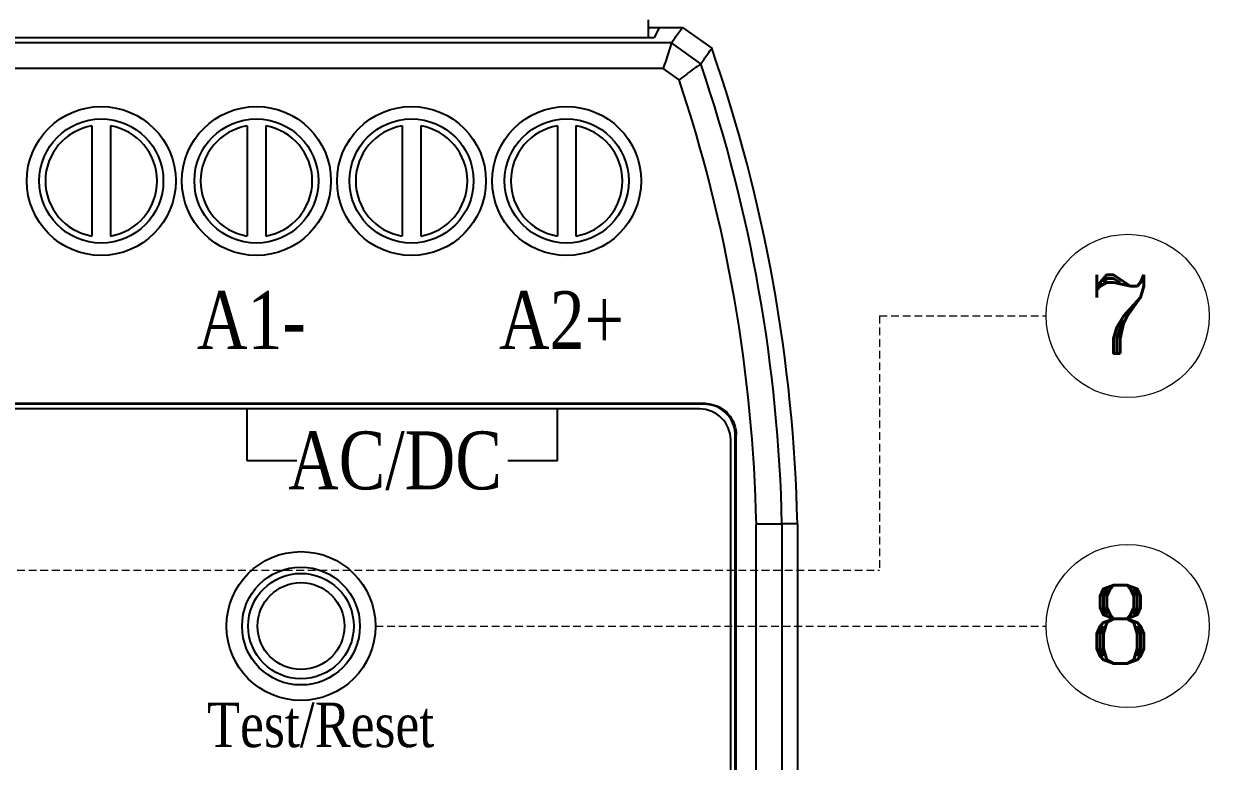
# Model space of a CAD drawing. Header units: millimetres. Extents: x 45 to 885, y 38 to 718.
# Drawn here: x 365.01 to 403.22, y 261.02 to 284.8 of the extents above; entities that cross this region are included whole.
import ezdxf
from ezdxf.enums import TextEntityAlignment as Align

# ---------------------------------------------------------------- set-up
doc = ezdxf.new("R2010")
doc.units = ezdxf.units.MM
doc.linetypes.add('DASHED2', pattern=[0.375, 0.25, -0.125])
doc.layers.add('40', color=4, linetype='Continuous')
doc.styles.add('SS', font='batang.ttc', dxfattribs={"width": 0.8})
doc.styles.add('STYLE2', font='romant.shx')

msp = doc.modelspace()

# ---------------------------------------------------------------- linework, layer by layer
at = {"color": 7, "linetype": 'Continuous'}
for p, q in [((385.135, 284.93), (385.135, 284.341)), ((385.327, 284.341), (314.568, 284.341)), ((385.135, 284.68), (386.242, 284.68)), ((385.496, 284.68), (385.327, 284.341)), ((386.242, 284.68), (387.186, 284.009)), ((385.888, 284.184), (314.007, 284.184)), ((386.834, 283.506), (385.888, 284.184)), ((385.622, 283.356), (314.273, 283.356)), ((386.135, 282.989), (385.622, 283.356)), ((367.21, 281.505), (367.21, 277.955)), ((367.81, 281.505), (367.81, 277.955)), ((372.21, 281.505), (372.21, 277.955)), ((372.81, 281.505), (372.81, 277.955)), ((377.21, 281.505), (377.21, 277.955)), ((377.81, 281.505), (377.81, 277.955)), ((382.21, 281.505), (382.21, 277.955)), ((382.81, 281.505), (382.81, 277.955)), ((386.972, 272.554), (312.923, 272.554)), ((386.948, 272.53), (312.947, 272.53)), ((386.972, 272.554), (386.948, 272.53)), ((386.797, 272.38), (313.097, 272.38)), ((372.212, 270.703), (372.212, 272.401)), ((382.212, 270.703), (382.212, 272.401)), ((387.797, 242.98), (387.797, 271.38)), ((387.972, 271.555), (387.947, 271.53)), ((387.947, 242.83), (387.947, 271.53)), ((387.972, 242.805), (387.972, 271.555)), ((388.624, 268.675), (389.452, 268.675)), ((388.624, 245.701), (388.624, 268.659)), ((389.947, 268.68), (389.452, 268.675)), ((389.452, 245.685), (389.452, 268.675)), ((389.947, 268.68), (389.947, 245.68))]:
    msp.add_line(p, q, dxfattribs=at)
at = {"color": 1, "linetype": 'DASHED2', "lineweight": 18}
msp.add_line((392.593, 275.38), (392.593, 267.18), dxfattribs=at)
at = {"color": 1, "linetype": 'DASHED2', "lineweight": 5}
for p, q in [((392.593, 275.38), (397.963, 275.38)), ((358.045, 267.18), (392.593, 267.18)), ((376.347, 265.38), (392.593, 265.38)), ((392.593, 265.38), (397.963, 265.38))]:
    msp.add_line(p, q, dxfattribs=at)
for p, q in [((373.81, 270.703), (372.212, 270.703)), ((382.212, 270.703), (380.614, 270.703))]:
    msp.add_line(p, q)
at = {"color": 7, "linetype": 'Continuous'}
for centre, radius in [((367.51, 279.73), 2.4), ((372.51, 279.73), 2.4), ((377.51, 279.73), 2.4), ((382.51, 279.73), 2.4), ((367.51, 279.73), 2), ((372.51, 279.73), 2), ((377.51, 279.73), 2), ((382.51, 279.73), 2), ((373.947, 265.38), 2.4), ((373.947, 265.38), 1.9), ((373.947, 265.38), 1.7), ((373.947, 265.38), 1.4)]:
    msp.add_circle(centre, radius, dxfattribs=at)
at = {"color": 0, "linetype": 'ByBlock', "lineweight": 18}
for centre in [(400.594, 275.38), (400.594, 265.38)]:
    msp.add_circle(centre, 2.63, dxfattribs=at)
at = {"color": 7, "linetype": 'Continuous'}
for centre, radius, start, end in [((339.959, 267.589), 50, 1.2509, 19.1721), ((339.959, 267.589), 49.504, 1.2571, 18.7561), ((339.959, 267.589), 48.677, 1.2604, 18.4439), ((367.51, 279.73), 1.8, 99.5941, 260.4059), ((367.51, 279.73), 1.8, 279.5941, 80.4059), ((372.51, 279.73), 1.8, 99.5941, 260.4059), ((372.51, 279.73), 1.8, 279.5941, 80.4059), ((377.51, 279.73), 1.8, 99.5941, 260.4059), ((377.51, 279.73), 1.8, 279.5941, 80.4059), ((382.51, 279.73), 1.8, 99.5941, 260.4059), ((382.51, 279.73), 1.8, 279.5941, 80.4059), ((386.797, 271.38), 1, 0, 90)]:
    msp.add_arc(centre, radius, start, end, dxfattribs=at)
for points, knots in [([(385.888, 284.184), (385.923, 284.232), (386, 284.34), (386.118, 284.505), (386.201, 284.622), (386.242, 284.68)], [0, 0, 0, 0, 0.1782085, 0.3970842, 0.6092519, 0.6092519, 0.6092519, 0.6092519]), ([(385.888, 284.184), (385.858, 284.095), (385.813, 283.909), (385.714, 283.636), (385.654, 283.45), (385.622, 283.356)], [0, 0, 0, 0, 0.2828747, 0.5732697, 0.8697537, 0.8697537, 0.8697537, 0.8697537]), ([(386.835, 283.506), (386.869, 283.555), (386.945, 283.664), (387.063, 283.832), (387.145, 283.95), (387.186, 284.009)], [0, 0, 0, 0, 0.1794589, 0.3998599, 0.6134957, 0.6134957, 0.6134957, 0.6134957]), ([(386.835, 283.506), (386.76, 283.449), (386.599, 283.346), (386.372, 283.165), (386.214, 283.049), (386.135, 282.989)], [0, 0, 0, 0, 0.2824628, 0.5729851, 0.8701169, 0.8701169, 0.8701169, 0.8701169]), ([(387.947, 271.53), (387.947, 271.634), (387.914, 271.845), (387.77, 272.128), (387.545, 272.353), (387.262, 272.497), (387.052, 272.53), (386.948, 272.53)], [0, 0, 0, 0, 0.31286, 0.625669, 0.938459, 1.251268, 1.564128, 1.564128, 1.564128, 1.564128]), ([(386.972, 272.554), (387.076, 272.554), (387.286, 272.521), (387.569, 272.377), (387.794, 272.152), (387.939, 271.869), (387.972, 271.659), (387.972, 271.555)], [0, 0, 0, 0, 0.31286, 0.625669, 0.938459, 1.251268, 1.564128, 1.564128, 1.564128, 1.564128])]:
    msp.add_open_spline(points, degree=3, knots=knots, dxfattribs=at)

# ---------------------------------------------------------------- texts
at = {"color": 0, "style": 'STYLE2'}
for s, p in [('7', (399.269, 274.169)), ('8', (399.269, 264.169))]:
    msp.add_text(s, height=2.533, dxfattribs=at).set_placement(p)
at = {"layer": '40', "color": 0, "style": 'SS', "width": 0.8}
for s, height, p in [('A1-', 1.8658, (372.347, 274.31)), ('A2+', 1.8658, (382.347, 274.31)), ('AC/DC', 1.8658, (376.979, 269.789)), ('Test/Reset', 1.4352, (374.584, 261.478))]:
    msp.add_text(s, height=height, dxfattribs=at).set_placement(p, align=Align.CENTER)

doc.saveas('drawing.dxf')
